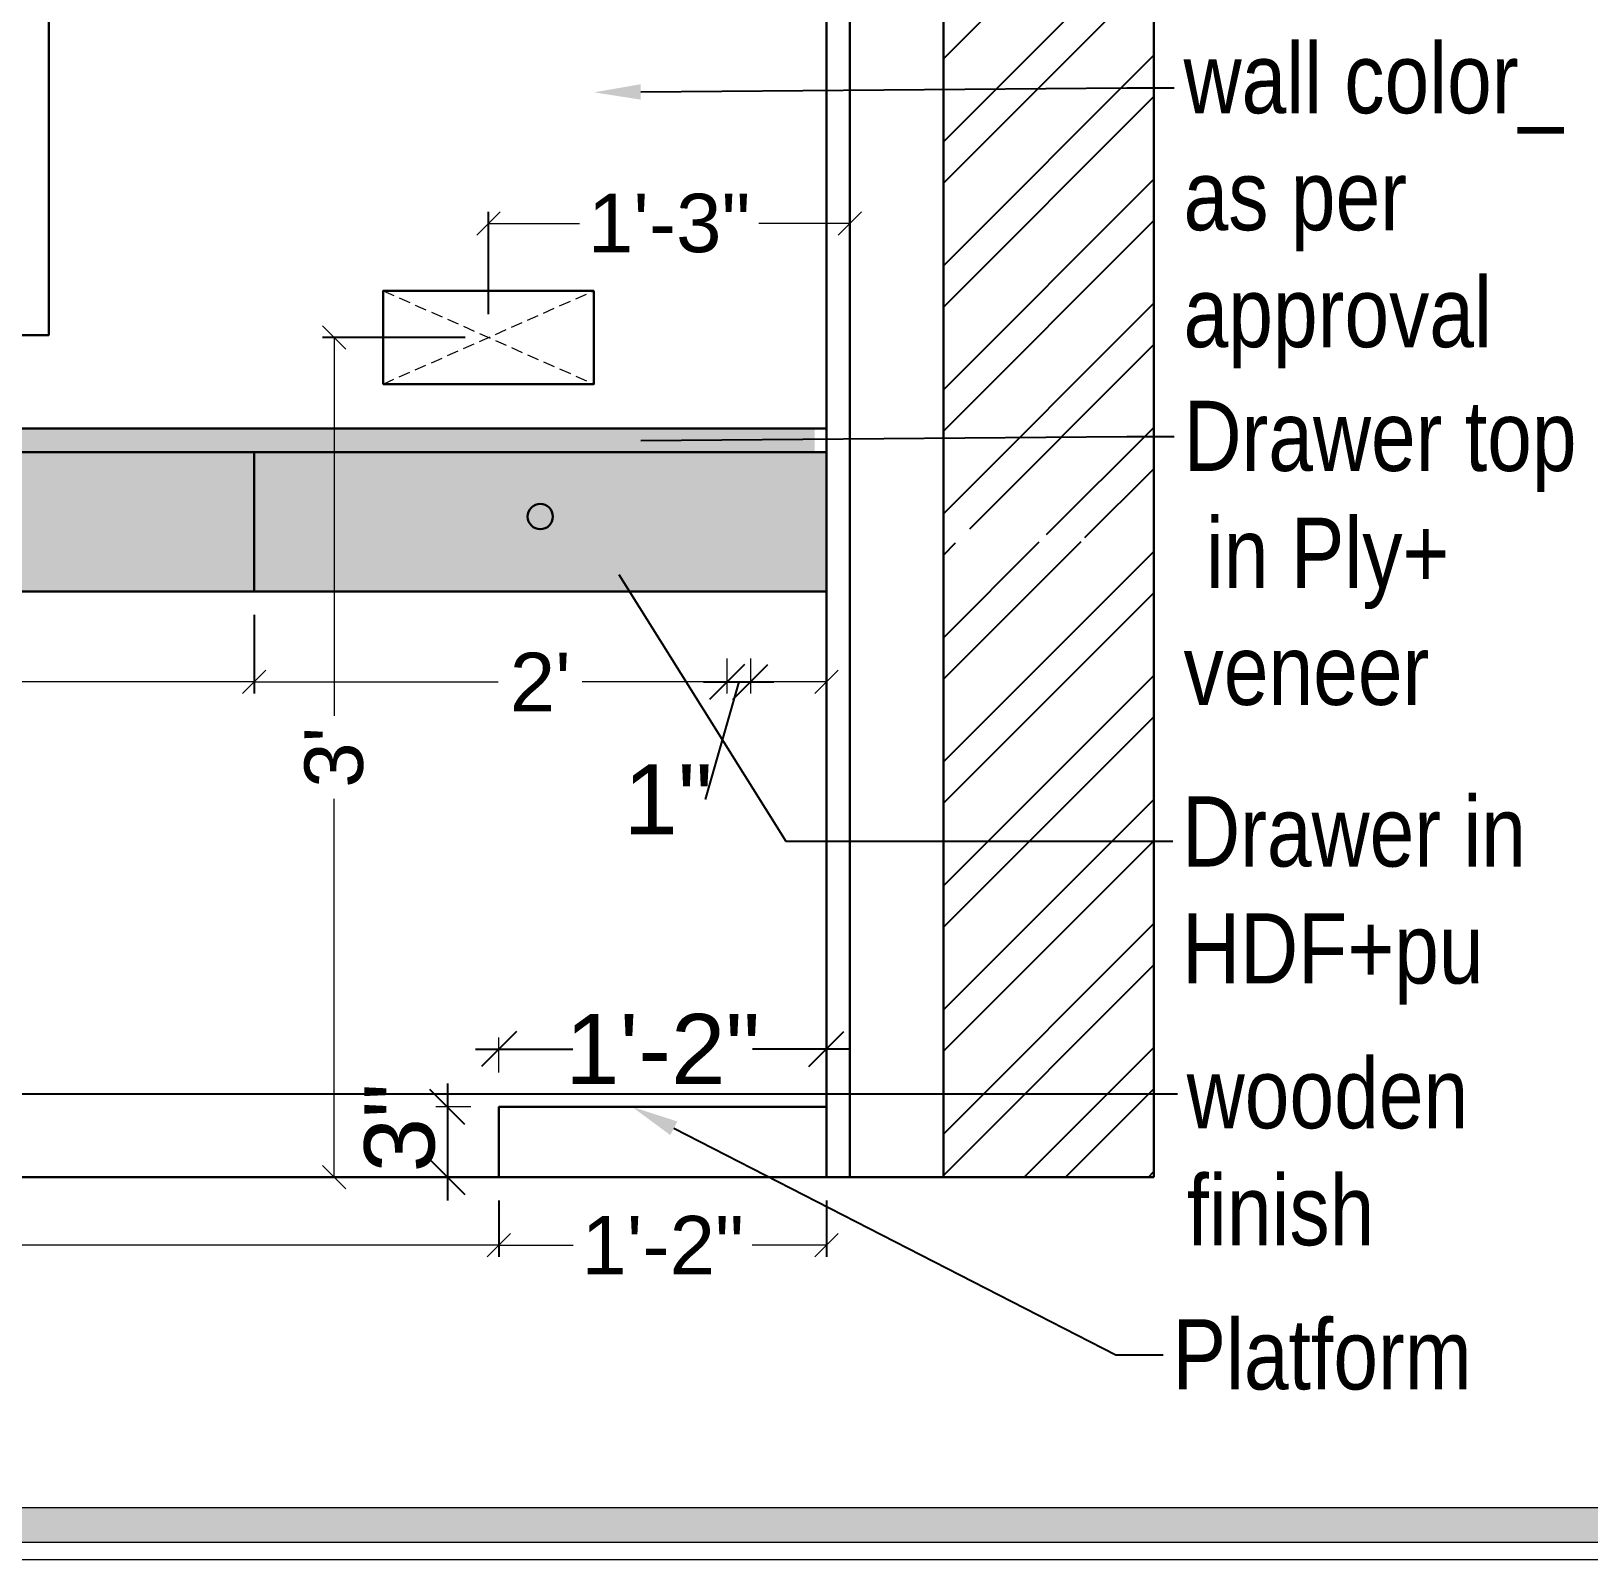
# Model space of a CAD drawing. Header units: millimetres. Extents: x 56222 to 3066687, y -650199 to -121287.
# Drawn here: x 134795.2 to 134861.8, y -182919.5 to -182854.1 of the extents above; entities that cross this region are included whole.
import ezdxf
from ezdxf import colors
from ezdxf.entities.mleader import LeaderData, LeaderLine
from ezdxf.math import Vec2, Vec3

# ---------------------------------------------------------------- set-up
doc = ezdxf.new("R2010")
doc.units = ezdxf.units.MM
doc.header["$MEASUREMENT"] = 0
doc.header["$PDMODE"] = 35
for name, pattern in [('DASHED', [0.75, 0.5, -0.25]), ('DASHED2', [0.375, 0.25, -0.125]), ('DASHEDX2', [1.5, 1, -0.5])]:
    doc.linetypes.add(name, pattern=pattern)
doc.layers.get('Defpoints').update_dxf_attribs({"color": 220})
doc.layers.add('AR HATCH-7', color=7, linetype='Continuous')
for name, color, linetype, lineweight in [('dim05', 1, 'Continuous', 13), ('Dimension', 10, 'DASHEDX2', 20), ('el', 7, 'Continuous', 20), ('ELEC-wires', 1, 'DASHED2', 13), ('FURNITURE', 32, 'Continuous', 9), ('Text', 7, 'Continuous', 15), ('wall', 7, 'Continuous', 30), ('XX~SLAB ( BEAM )~ ( DIM )', 7, 'Continuous', 9)]:
    doc.layers.add(name, color=color, linetype=linetype, lineweight=lineweight)
doc.styles.add('Arial', font='arial.ttf')
doc.styles.get("Standard").update_dxf_attribs({"font": 'arial.ttf', "height": 6})
doc.styles.add('style4', font='ARIALN.TTF')
doc.dimstyles.new('Archana', dxfattribs={"dimtxt": 3, "dimasz": 1.5, "dimexe": 0.5, "dimexo": 0.5, "dimgap": 0, "dimtad": 0, "dimzin": 0, "dimdsep": 46, "dimlunit": 4, "dimtxsty": 'Arial', "dimblk": 'OBLIQUE', "dimcen": 0, "dimdle": 1, "dimclrd": 1, "dimclre": 1, "dimclrt": 5, "dimadec": 0, "dimazin": 0, "dimtfac": 1, "dimtofl": 0, "dimtmove": 1, "dimatfit": 3, "dimfxl": 1, "dimfxlon": 1, "dimtolj": 1, "dimtzin": 0, "dimlwd": 25, "dimlwe": -1, "dimarcsym": 0})
doc.dimstyles.new('ISO-25', dxfattribs={"dimtxt": 2.5, "dimasz": 1, "dimexe": 0.5, "dimexo": 1, "dimtad": 0, "dimdec": 1, "dimlunit": 4, "dimtxsty": 'Standard', "dimblk": 'OBLIQUE', "dimcen": 2.5, "dimclrd": 1, "dimclre": 1, "dimclrt": 5, "dimadec": 0, "dimazin": 0, "dimtfac": 1, "dimtdec": 1, "dimtmove": 0, "dimatfit": 3, "dimfxl": 1, "dimlwd": -1, "dimarcsym": 0})

# ---------------------------------------------------------------- blocks, each defined once
blk = doc.blocks.new('_Oblique')
at = {"layer": 'wall', "color": 0, "lineweight": -2}
blk.add_line((-0.5, -0.5), (0.5, 0.5), dxfattribs=at)
blk = doc.blocks.new('*D368')
at = {"layer": 'Defpoints', "color": 0, "lineweight": 30, "transparency": 16777216}
for p in [(134722.249, -182903.11), (134815.206, -182903.11), (134815.206, -182906.02)]:
    blk.add_point(p, dxfattribs=at)
at = {"layer": 'dim05', "color": 1, "linetype": 'Continuous', "lineweight": -2, "transparency": 16777216}
for p, q in [((134722.249, -182904.11), (134722.249, -182906.52)), ((134815.206, -182904.11), (134815.206, -182906.52))]:
    blk.add_line(p, q, dxfattribs=at)
at = {"layer": 'dim05', "color": 1, "linetype": 'Continuous', "transparency": 16777216}
for p, q in [((134722.249, -182906.02), (134764.79, -182906.02)), ((134815.206, -182906.02), (134772.665, -182906.02))]:
    blk.add_line(p, q, dxfattribs=at)
at = {"layer": 'dim05', "color": 1, "transparency": 16777216, "rotation": 180}
blk.add_blockref('_Oblique', (134722.249, -182906.02), dxfattribs=at)
at = {"layer": 'dim05', "color": 1, "transparency": 16777216}
blk.add_blockref('_Oblique', (134815.206, -182906.02), dxfattribs=at)
at = {"layer": 'dim05', "color": 5, "lineweight": 25, "transparency": 16777216, "insert": (134768.728, -182906.02), "char_height": 2.5, "attachment_point": 5, "style": 'Arial'}
blk.add_mtext('7\'-9"', dxfattribs=at)
blk = doc.blocks.new('*D385')
at = {"layer": 'Defpoints', "color": 0, "lineweight": 30, "transparency": 16777216}
for p in [(134780.774, -182878.072), (134804.74, -182878.072), (134804.74, -182881.941)]:
    blk.add_point(p, dxfattribs=at)
at = {"layer": 'dim05', "color": 1, "linetype": 'Continuous', "lineweight": -2, "transparency": 16777216}
for p, q in [((134780.774, -182879.072), (134780.774, -182882.441)), ((134804.74, -182879.072), (134804.74, -182882.441))]:
    blk.add_line(p, q, dxfattribs=at)
at = {"layer": 'dim05', "color": 1, "linetype": 'Continuous', "transparency": 16777216}
for p, q in [((134780.774, -182881.941), (134790.961, -182881.941)), ((134804.74, -182881.941), (134794.554, -182881.941))]:
    blk.add_line(p, q, dxfattribs=at)
at = {"layer": 'dim05', "color": 1, "transparency": 16777216, "rotation": 180}
blk.add_blockref('_Oblique', (134780.774, -182881.941), dxfattribs=at)
at = {"layer": 'dim05', "color": 1, "transparency": 16777216}
blk.add_blockref('_Oblique', (134804.74, -182881.941), dxfattribs=at)
at = {"layer": 'dim05', "color": 5, "lineweight": 25, "transparency": 16777216, "insert": (134792.757, -182881.941), "char_height": 2.5, "attachment_point": 5, "style": 'Arial'}
blk.add_mtext("2'", dxfattribs=at)
blk = doc.blocks.new('*D386')
at = {"layer": 'Defpoints', "color": 0, "lineweight": 30, "transparency": 16777216}
for p in [(134804.74, -182878.072), (134829.206, -182878.072), (134829.206, -182881.941)]:
    blk.add_point(p, dxfattribs=at)
at = {"layer": 'dim05', "color": 1, "linetype": 'Continuous', "lineweight": -2, "transparency": 16777216}
for p, q in [((134804.74, -182879.072), (134804.74, -182882.441)), ((134829.206, -182879.072), (134829.206, -182882.441))]:
    blk.add_line(p, q, dxfattribs=at)
at = {"layer": 'dim05', "color": 1, "linetype": 'Continuous', "transparency": 16777216}
for p, q in [((134804.74, -182881.941), (134815.176, -182881.941)), ((134829.206, -182881.941), (134818.77, -182881.941))]:
    blk.add_line(p, q, dxfattribs=at)
at = {"layer": 'dim05', "color": 1, "transparency": 16777216, "rotation": 180}
blk.add_blockref('_Oblique', (134804.74, -182881.941), dxfattribs=at)
at = {"layer": 'dim05', "color": 1, "transparency": 16777216}
blk.add_blockref('_Oblique', (134829.206, -182881.941), dxfattribs=at)
at = {"layer": 'dim05', "color": 5, "lineweight": 25, "transparency": 16777216, "insert": (134816.973, -182881.941), "char_height": 2.5, "attachment_point": 5, "style": 'Arial'}
blk.add_mtext("2'", dxfattribs=at)
blk = doc.blocks.new('*D387')
at = {"layer": 'Defpoints', "color": 0, "lineweight": 30, "transparency": 16777216}
for p in [(134824.956, -182878.072), (134825.956, -182878.072), (134825.956, -182881.941)]:
    blk.add_point(p, dxfattribs=at)
at = {"layer": 'FURNITURE', "color": 1, "transparency": 16777216}
for p, q in [((134824.956, -182880.941), (134824.956, -182882.441)), ((134825.956, -182880.941), (134825.956, -182882.441))]:
    blk.add_line(p, q, dxfattribs=at)
at = {"layer": 'FURNITURE', "color": 1, "lineweight": 25, "transparency": 16777216}
for p, q in [((134823.956, -182881.941), (134826.956, -182881.941)), ((134825.456, -182881.941), (134824.02, -182886.96))]:
    blk.add_line(p, q, dxfattribs=at)
at = {"layer": 'FURNITURE', "color": 1, "lineweight": 25, "transparency": 16777216, "xscale": 1.5, "yscale": 1.5, "zscale": 1.5, "rotation": 180}
blk.add_blockref('_Oblique', (134824.956, -182881.941), dxfattribs=at)
at = {"layer": 'FURNITURE', "color": 1, "lineweight": 25, "transparency": 16777216, "xscale": 1.5, "yscale": 1.5, "zscale": 1.5}
blk.add_blockref('_Oblique', (134825.956, -182881.941), dxfattribs=at)
at = {"layer": 'FURNITURE', "color": 5, "lineweight": 30, "transparency": 16777216, "insert": (134822.437, -182886.96), "char_height": 3, "attachment_point": 5, "style": 'Arial'}
blk.add_mtext('\\A1;1"', dxfattribs=at)
blk = doc.blocks.new('*D389')
at = {"layer": 'Defpoints', "color": 0, "lineweight": 30, "transparency": 16777216}
for p in [(134815.206, -182903.11), (134829.206, -182903.11), (134829.206, -182906.02)]:
    blk.add_point(p, dxfattribs=at)
at = {"layer": 'dim05', "color": 1, "linetype": 'Continuous', "lineweight": -2, "transparency": 16777216}
for p, q in [((134815.206, -182904.11), (134815.206, -182906.52)), ((134829.206, -182904.11), (134829.206, -182906.52))]:
    blk.add_line(p, q, dxfattribs=at)
at = {"layer": 'dim05', "color": 1, "linetype": 'Continuous', "transparency": 16777216}
for p, q in [((134815.206, -182906.02), (134818.376, -182906.02)), ((134829.206, -182906.02), (134826.036, -182906.02))]:
    blk.add_line(p, q, dxfattribs=at)
at = {"layer": 'dim05', "color": 1, "transparency": 16777216, "rotation": 180}
blk.add_blockref('_Oblique', (134815.206, -182906.02), dxfattribs=at)
at = {"layer": 'dim05', "color": 1, "transparency": 16777216}
blk.add_blockref('_Oblique', (134829.206, -182906.02), dxfattribs=at)
at = {"layer": 'dim05', "color": 5, "lineweight": 25, "transparency": 16777216, "insert": (134822.206, -182906.02), "char_height": 2.5, "attachment_point": 5, "style": 'Arial'}
blk.add_mtext('1\'-2"', dxfattribs=at)
blk = doc.blocks.new('6616')
at = {"color": 242, "linetype": 'DASHED', "true_color": 0xcd2027}
for p, q in [((386784.791, -36915.771), (386775.784, -36911.784)), ((386784.791, -36911.784), (386775.784, -36915.771))]:
    blk.add_line(p, q, dxfattribs=at)
at = {"layer": 'ELEC-wires', "color": 5, "linetype": 'ByBlock', "lineweight": 30, "ltscale": 4}
blk.add_lwpolyline([(386775.784, -36911.784), (386784.791, -36911.784), (386784.791, -36915.771), (386775.784, -36915.771)], close=True, dxfattribs=at)
blk = doc.blocks.new('*D435')
at = {"layer": 'Defpoints', "color": 0, "lineweight": 30, "transparency": 16777216}
for p in [(134814.762, -182867.211), (134808.158, -182903.11), (134816.762, -182903.11)]:
    blk.add_point(p, dxfattribs=at)
at = {"layer": 'dim05', "color": 1, "linetype": 'Continuous', "lineweight": -2, "transparency": 16777216}
for p, q in [((134813.762, -182867.211), (134807.658, -182867.211)), ((134815.762, -182903.11), (134807.658, -182903.11))]:
    blk.add_line(p, q, dxfattribs=at)
at = {"layer": 'dim05', "color": 1, "linetype": 'Continuous', "transparency": 16777216}
for p, q in [((134808.158, -182867.211), (134808.158, -182883.386)), ((134808.158, -182903.11), (134808.158, -182886.935))]:
    blk.add_line(p, q, dxfattribs=at)
at = {"layer": 'dim05', "color": 1, "transparency": 16777216}
for p, rotation in [((134808.158, -182867.211), 90), ((134808.158, -182903.11), 270)]:
    blk.add_blockref('_Oblique', p, dxfattribs=dict(at, rotation=rotation))
at = {"layer": 'dim05', "color": 5, "lineweight": 25, "transparency": 16777216, "insert": (134808.158, -182885.161), "char_height": 2.5, "attachment_point": 5, "rotation": 90, "style": 'Arial'}
blk.add_mtext("3'", dxfattribs=at)
blk = doc.blocks.new('*D436')
at = {"layer": 'Defpoints', "color": 0, "lineweight": 30, "transparency": 16777216}
for p in [(134830.206, -182862.336), (134814.762, -182867.211), (134830.206, -182867.211)]:
    blk.add_point(p, dxfattribs=at)
at = {"layer": 'dim05', "color": 1, "linetype": 'Continuous', "lineweight": -2, "transparency": 16777216}
for p, q in [((134814.762, -182866.211), (134814.762, -182861.836)), ((134830.206, -182866.211), (134830.206, -182861.836))]:
    blk.add_line(p, q, dxfattribs=at)
at = {"layer": 'dim05', "color": 1, "linetype": 'Continuous', "transparency": 16777216}
for p, q in [((134814.762, -182862.336), (134818.654, -182862.336)), ((134830.206, -182862.336), (134826.314, -182862.336))]:
    blk.add_line(p, q, dxfattribs=at)
at = {"layer": 'dim05', "color": 1, "transparency": 16777216, "rotation": 180}
blk.add_blockref('_Oblique', (134814.762, -182862.336), dxfattribs=at)
at = {"layer": 'dim05', "color": 1, "transparency": 16777216}
blk.add_blockref('_Oblique', (134830.206, -182862.336), dxfattribs=at)
at = {"layer": 'dim05', "color": 5, "lineweight": 25, "transparency": 16777216, "insert": (134822.484, -182862.336), "char_height": 2.5, "attachment_point": 5, "style": 'Arial'}
blk.add_mtext('1\'-3"', dxfattribs=at)
blk = doc.blocks.new('*D870')
at = {"layer": 'Defpoints', "color": 0, "lineweight": 30, "transparency": 16777216}
for p in [(134815.206, -182900.11), (134813.001, -182903.11), (134815.206, -182903.11)]:
    blk.add_point(p, dxfattribs=at)
at = {"layer": 'FURNITURE', "color": 1, "lineweight": 25, "transparency": 16777216}
blk.add_line((134813.001, -182899.11), (134813.001, -182904.11), dxfattribs=at)
at = {"layer": 'FURNITURE', "color": 1, "transparency": 16777216}
for p, q in [((134814.001, -182900.11), (134812.501, -182900.11)), ((134814.001, -182903.11), (134812.501, -182903.11))]:
    blk.add_line(p, q, dxfattribs=at)
at = {"layer": 'FURNITURE', "color": 1, "lineweight": 25, "transparency": 16777216, "xscale": 1.5, "yscale": 1.5, "zscale": 1.5}
for p, rotation in [((134813.001, -182900.11), 90), ((134813.001, -182903.11), 270)]:
    blk.add_blockref('_Oblique', p, dxfattribs=dict(at, rotation=rotation))
at = {"layer": 'FURNITURE', "color": 5, "lineweight": 30, "transparency": 16777216, "insert": (134810.969, -182901.001), "char_height": 3, "attachment_point": 5, "rotation": 90, "style": 'Arial'}
blk.add_mtext('\\A1;3"', dxfattribs=at)
blk = doc.blocks.new('*D871')
at = {"layer": 'Defpoints', "color": 0, "lineweight": 30, "transparency": 16777216}
for p in [(134829.206, -182897.635), (134815.206, -182900.11), (134829.206, -182900.11)]:
    blk.add_point(p, dxfattribs=at)
at = {"layer": 'FURNITURE', "color": 1, "transparency": 16777216}
for p, q in [((134815.206, -182898.635), (134815.206, -182897.135)), ((134829.206, -182898.635), (134829.206, -182897.135))]:
    blk.add_line(p, q, dxfattribs=at)
at = {"layer": 'FURNITURE', "color": 1, "lineweight": 25, "transparency": 16777216}
for p, q in [((134814.206, -182897.635), (134818.36, -182897.635)), ((134830.206, -182897.635), (134826.052, -182897.635))]:
    blk.add_line(p, q, dxfattribs=at)
at = {"layer": 'FURNITURE', "color": 1, "lineweight": 25, "transparency": 16777216, "xscale": 1.5, "yscale": 1.5, "zscale": 1.5, "rotation": 180}
blk.add_blockref('_Oblique', (134815.206, -182897.635), dxfattribs=at)
at = {"layer": 'FURNITURE', "color": 1, "lineweight": 25, "transparency": 16777216, "xscale": 1.5, "yscale": 1.5, "zscale": 1.5}
blk.add_blockref('_Oblique', (134829.206, -182897.635), dxfattribs=at)
at = {"layer": 'FURNITURE', "color": 5, "lineweight": 30, "transparency": 16777216, "insert": (134822.206, -182897.635), "char_height": 3, "attachment_point": 5, "style": 'Arial'}
blk.add_mtext('\\A1;1\'-2"', dxfattribs=at)

msp = doc.modelspace()

# ---------------------------------------------------------------- hatches: boundary and pattern name
at = {"layer": 'AR HATCH-7', "lineweight": 30, "true_color": 0xf6ddbb}
h = msp.add_hatch(color=254, dxfattribs=at)
h.dxf.hatch_style = 1
h.paths.add_polyline_path([(134756.809, -182872.11), (134732.843, -182872.11), (134732.843, -182875.072, 0.414214), (134735.843, -182878.072), (134756.809, -182878.072)])
h.paths.add_polyline_path([(134744.286, -182874.871, -1), (134745.366, -182874.871, -1)], flags=16)
h.paths.add_polyline_path([(134780.774, -182872.11), (134756.809, -182872.11), (134756.809, -182878.072), (134780.774, -182878.072)])
h.paths.add_polyline_path([(134769.332, -182874.871, -1), (134768.251, -182874.871, -1)], flags=16)
h.paths.add_polyline_path([(134804.74, -182872.11), (134780.774, -182872.11), (134780.774, -182878.072), (134804.74, -182878.072)])
h.paths.add_polyline_path([(134792.217, -182874.871, -1), (134793.298, -182874.871, -1)], flags=16)
h.paths.add_polyline_path([(134829.206, -182872.11), (134804.74, -182872.11), (134804.74, -182878.072), (134829.206, -182878.072)])
h.paths.add_polyline_path([(134816.433, -182874.871, -1), (134817.513, -182874.871, -1)], flags=16)
at = {"layer": 'AR HATCH-7', "lineweight": 30, "true_color": 0x000000}
h = msp.add_hatch(color=18, dxfattribs=at)
h.dxf.hatch_style = 1
h.paths.add_polyline_path([(134745.366, -182874.871, 1), (134744.286, -182874.871, 1)])
h.paths.add_polyline_path([(134769.332, -182874.871, 1), (134768.251, -182874.871, 1)])
h.paths.add_polyline_path([(134793.298, -182874.871, 1), (134792.217, -182874.871, 1)])
h.paths.add_polyline_path([(134816.433, -182874.871, 1), (134817.513, -182874.871, 1)])
at = {"layer": 'dim05', "lineweight": 25, "true_color": 0x7d5120}
h = msp.add_hatch(dxfattribs=at)
h.set_pattern_fill('ANSI32', color=27, scale=10)
h.set_pattern_definition([(45, (38.315, 304.67), (-2.65165043, 2.65165043), []), (45, (40.0827, 304.67), (-2.65165043, 2.65165043), [])])
h.paths.add_polyline_path([(134701.956, -182794.11), (134697.706, -182794.11), (134697.706, -182903.11), (134701.956, -182903.11)])
h.paths.add_polyline_path([(134843.206, -182794.78), (134842.053, -182794.78), (134834.206, -182794.878), (134834.206, -182816.774), (134842.053, -182816.675), (134843.206, -182816.675)])
h.paths.add_polyline_path([(134843.206, -182794.11), (134834.206, -182794.11), (134834.206, -182794.878), (134842.053, -182794.78), (134843.206, -182794.78)])
h.paths.add_polyline_path([(134843.206, -182816.675), (134842.053, -182816.675), (134834.206, -182816.774), (134834.206, -182844.941), (134842.053, -182844.843), (134843.206, -182844.843)])
h.paths.add_polyline_path([(134843.206, -182844.843), (134842.053, -182844.843), (134834.206, -182844.941), (134834.206, -182876.005), (134842.053, -182875.907), (134843.206, -182875.907)])
h.paths.add_polyline_path([(134843.206, -182875.907), (134842.053, -182875.907), (134834.206, -182875.306), (134834.206, -182878.072), (134834.206, -182903.11), (134843.206, -182903.11)])
at = {"layer": 'Dimension', "linetype": 'Continuous', "true_color": 0xd39e00}
h = msp.add_hatch(color=42, dxfattribs=at)
h.paths.add_polyline_path([(134681.939, -182770.158), (134681.939, -182918.733), (134893.02, -182918.733), (134893.02, -182770.158)])
h.paths.add_polyline_path([(134683.42, -182771.64), (134891.539, -182771.64), (134891.539, -182917.252), (134683.42, -182917.252)], flags=16)
at = {"layer": 'FURNITURE', "lineweight": 30, "true_color": 0xffffff, "transparency": 33554636}
h = msp.add_hatch(color=7, dxfattribs=at)
h.dxf.hatch_style = 1
h.paths.add_polyline_path([(134828.706, -182871.11), (134705.956, -182871.11), (134705.956, -182872.11), (134732.843, -182872.11), (134828.706, -182872.11)])
h.paths.add_polyline_path([(134732.843, -182872.11), (134705.956, -182872.11), (134705.956, -182873.11), (134732.843, -182873.11)])

# ---------------------------------------------------------------- linework, layer by layer
at = {"layer": 'Dimension', "color": 42, "linetype": 'Continuous', "true_color": 0xd39e00}
for points in [[(134681.198, -182769.418), (134893.761, -182769.418), (134893.761, -182919.474), (134681.198, -182919.474)], [(134681.939, -182770.158), (134893.02, -182770.158), (134893.02, -182918.733), (134681.939, -182918.733)], [(134683.42, -182771.64), (134891.539, -182771.64), (134891.539, -182917.252), (134683.42, -182917.252)]]:
    msp.add_lwpolyline(points, close=True, dxfattribs=at)
at = {"layer": 'FURNITURE', "lineweight": 30}
for p, q in [((134829.206, -182903.11), (134829.206, -182783.11)), ((134830.206, -182783.11), (134830.206, -182903.11)), ((134705.956, -182871.11), (134829.206, -182871.11)), ((134732.843, -182872.11), (134824.956, -182872.11)), ((134804.74, -182872.11), (134804.74, -182878.072))]:
    msp.add_line(p, q, dxfattribs=at)
msp.add_lwpolyline([(134829.206, -182878.072), (134735.843, -182878.072, -0.414214), (134732.843, -182875.072), (134732.843, -182872.11), (134829.206, -182872.11)], format="xyb", dxfattribs=at)
msp.add_lwpolyline([(134815.206, -182903.11), (134829.206, -182903.11), (134829.206, -182900.11), (134815.206, -182900.11)], close=True, dxfattribs=at)
msp.add_circle((134816.973, -182874.871), 0.54, dxfattribs=at)
at = {"layer": 'XX~SLAB ( BEAM )~ ( DIM )', "lineweight": 30}
for p, q in [((134834.206, -182794.11), (134834.206, -182903.11)), ((134843.206, -182794.11), (134843.206, -182903.11)), ((134697.706, -182903.11), (134843.206, -182903.11))]:
    msp.add_line(p, q, dxfattribs=at)
msp.add_lwpolyline([(134795.956, -182803.11), (134795.956, -182867.11), (134736.956, -182867.11), (134736.956, -182803.11)], dxfattribs=at)

# ---------------------------------------------------------------- block references
at = {"layer": 'el', "color": 1, "xscale": -1}
msp.add_blockref('6616', (521595.049, -145953.434), dxfattribs=at)

# ---------------------------------------------------------------- dimensions: what is measured, and where the dimension line sits
at = {"layer": 'dim05', "color": 27, "lineweight": 25, "true_color": 0x7d5120}
for base, p1, p2, override, picture, middle in [((134830.206, -182862.336), (134814.762, -182867.211), (134830.206, -182867.211), {"dimdec": 0, "dimtxsty": 'Arial'}, '*D436', (134822.484, -182862.336)), ((134804.74, -182881.941), (134780.774, -182878.072), (134804.74, -182878.072), {"dimdec": 0, "dimtxsty": 'Arial'}, '*D385', (134792.757, -182881.941)), ((134829.206, -182881.941), (134804.74, -182878.072), (134829.206, -182878.072), {"dimdec": 0, "dimtxsty": 'Arial'}, '*D386', (134816.973, -182881.941)), ((134815.206, -182906.02), (134722.249, -182903.11), (134815.206, -182903.11), {"dimdec": 0, "dimtxsty": 'Arial'}, '*D368', (134768.728, -182906.02)), ((134829.206, -182906.02), (134815.206, -182903.11), (134829.206, -182903.11), {"dimtxsty": 'Arial'}, '*D389', (134822.206, -182906.02))]:
    dim = msp.add_linear_dim(base=base, p1=p1, p2=p2, dimstyle='ISO-25', override=override, dxfattribs=at)
    dim.commit()
    dim.dimension.update_dxf_attribs({"geometry": picture, "text_midpoint": middle})
dim = msp.add_linear_dim(base=(134808.158, -182903.11), p1=(134814.762, -182867.211), p2=(134816.762, -182903.11), angle=90, dimstyle='ISO-25', override={"dimdec": 0, "dimtxsty": 'Arial'}, dxfattribs=at)
dim.commit()
dim.dimension.update_dxf_attribs({"geometry": '*D435', "text_midpoint": (134808.158, -182885.161)})
at = {"layer": 'FURNITURE', "lineweight": 30}
dim = msp.add_linear_dim(base=(134825.956, -182881.941), p1=(134824.956, -182878.072), p2=(134825.956, -182878.072), dimstyle='Archana', dxfattribs=at)
dim.commit()
dim.dimension.update_dxf_attribs({"geometry": '*D387', "text_midpoint": (134824.02, -182886.96), "dimtype": 160})
dim = msp.add_linear_dim(base=(134829.206, -182897.635), p1=(134815.206, -182900.11), p2=(134829.206, -182900.11), dimstyle='Archana', dxfattribs=at)
dim.commit()
dim.dimension.update_dxf_attribs({"geometry": '*D871', "text_midpoint": (134822.206, -182897.635)})
dim = msp.add_linear_dim(base=(134813.001, -182903.11), p1=(134815.206, -182900.11), p2=(134815.206, -182903.11), angle=90, dimstyle='Archana', dxfattribs=at)
dim.commit()
dim.dimension.update_dxf_attribs({"geometry": '*D870', "text_midpoint": (134810.969, -182901.001)})

# ---------------------------------------------------------------- leaders
at = {"layer": 'Text', "color": 1, "lineweight": 0, "ltscale": 20}
ml = msp.add_multileader_mtext('Standard', dxfattribs=at)
ml.set_content('wall color_\\Pas per \\Papproval', color=1, style='style4')
ml.set_leader_properties()
ml.build(insert=Vec2(0, 0))
ml.multileader.update_dxf_attribs({"dogleg_length": 2.025, "arrow_head_size": 2})
ctx = ml.context
ctx.base_point, ctx.char_height, ctx.arrow_head_size, ctx.landing_gap_size, ctx.plane_origin = Vec3(134844.077, -182856.544), 3, 2, 0.4, Vec3(134777.042, -182856.544)
notes = []
notes.append((ctx, [(0, (1, 1, 0), (134842.053, -182856.544), (1, 0), 2.025, [(0, [(134819.267, -182856.733)], 0, [])])]))
ctx.mtext.insert = Vec3(134844.477, -182854.627)
ml = msp.add_multileader_mtext('Standard', dxfattribs=at)
ml.set_content('Drawer top\\P in Ply+\\Pveneer', color=1, style='style4')
ml.set_leader_properties()
ml.build(insert=Vec2(0, 0))
ml.multileader.update_dxf_attribs({"dogleg_length": 2.025, "arrow_head_size": 2})
ctx = ml.context
ctx.base_point, ctx.char_height, ctx.arrow_head_size, ctx.landing_gap_size, ctx.plane_origin = Vec3(134844.077, -182871.445), 3, 2, 0.4, Vec3(134777.042, -182871.445)
notes.append((ctx, [(0, (1, 1, 0), (134842.053, -182871.445), (1, 0), 2.025, [(0, [(134819.267, -182871.634)], 0, [])])]))
ctx.mtext.insert = Vec3(134844.477, -182869.92)
ml = msp.add_multileader_mtext('Standard', dxfattribs=at)
ml.set_content('Drawer in \\PHDF+pu', color=1, style='style4')
ml.set_leader_properties()
ml.build(insert=Vec2(0, 0))
ml.multileader.update_dxf_attribs({"dogleg_length": 2.025, "arrow_head_size": 2})
ctx = ml.context
ctx.base_point, ctx.char_height, ctx.arrow_head_size, ctx.landing_gap_size, ctx.plane_origin = Vec3(134844.016, -182888.748), 3, 2, 0.4, Vec3(134777.042, -182875.47)
notes.append((ctx, [(0, (1, 1, 0), (134827.47, -182888.748), (1, 0), 16.546, [(0, [(134819.267, -182875.659)], 0, [])])]))
ctx.mtext.insert = Vec3(134844.416, -182886.832)
ml = msp.add_multileader_mtext('Standard', dxfattribs=at)
ml.set_content('wooden \\Pfinish', color=1, style='style4')
ml.set_leader_properties()
ml.build(insert=Vec2(0, 0))
ml.multileader.update_dxf_attribs({"dogleg_length": 2.025, "arrow_head_size": 2})
ctx = ml.context
ctx.base_point, ctx.char_height, ctx.arrow_head_size, ctx.landing_gap_size, ctx.plane_origin = Vec3(134844.211, -182899.546), 3, 2, 0.4, Vec3(134777.042, -182889.799)
notes.append((ctx, [(0, (1, 1, 0), (134731.33, -182899.546), (1, 0), 112.882, [(0, [(134718.972, -182889.988)], 0, [])])]))
ctx.mtext.insert = Vec3(134844.611, -182898.022)
ml = msp.add_multileader_mtext('Standard', dxfattribs=at)
ml.set_content('Platform', color=1, style='style4')
ml.set_leader_properties()
ml.build(insert=Vec2(0, 0))
ml.multileader.update_dxf_attribs({"dogleg_length": 2.025, "arrow_head_size": 2})
ctx = ml.context
ctx.base_point, ctx.char_height, ctx.arrow_head_size, ctx.landing_gap_size, ctx.plane_origin = Vec3(134843.603, -182910.713), 3, 2, 0.4, Vec3(134777.042, -182907.949)
notes.append((ctx, [(0, (1, 1, 0), (134841.579, -182910.713), (1, 0), 2.025, [(0, [(134820.903, -182900.11)], 0, [])])]))
ctx.mtext.insert = Vec3(134844.003, -182909.188)
for ctx, leaders in notes:
    for number, flags, end, landing, length, lines in leaders:
        leader = LeaderData()
        leader.index, (leader.has_last_leader_line, leader.has_dogleg_vector, leader.attachment_direction) = number, flags
        leader.last_leader_point, leader.dogleg_vector, leader.dogleg_length = Vec3(end), Vec3(landing), length
        for number, points, colour, breaks in lines:
            line = LeaderLine()
            line.index, line.vertices, line.color, line.breaks = number, Vec3.list(points), colors.encode_raw_color(colour), breaks
            leader.lines.append(line)
        ctx.leaders.append(leader)

doc.saveas('drawing.dxf')
